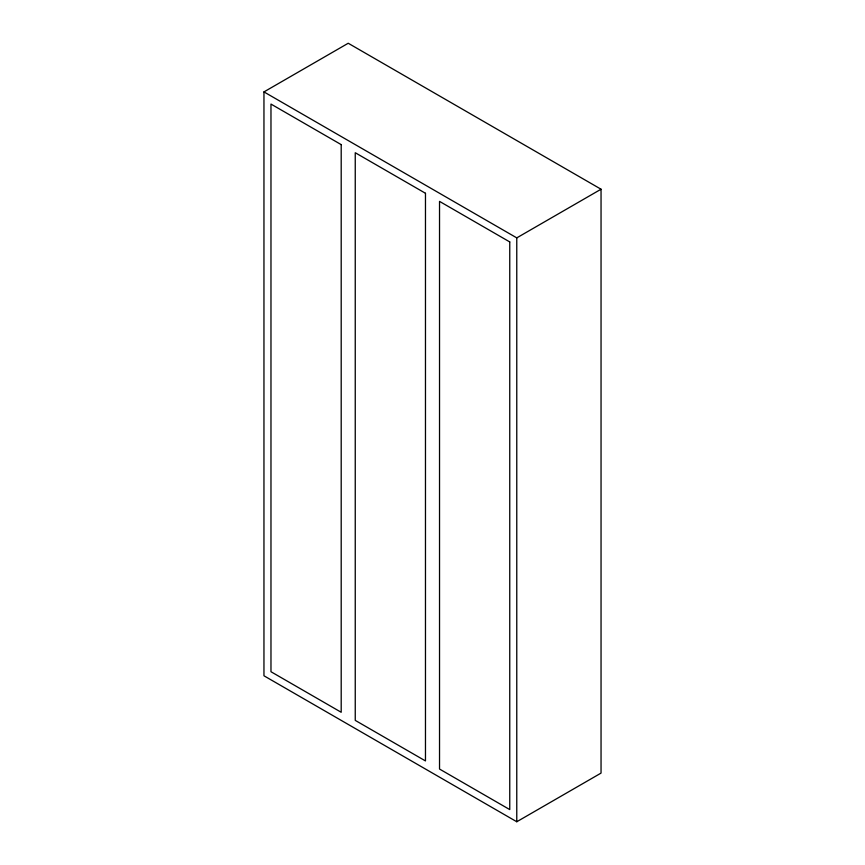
<?xml version="1.0" encoding="UTF-8"?>
<svg xmlns="http://www.w3.org/2000/svg" width="865" height="865" viewBox="0 0 865 865"><rect width="100%" height="100%" fill="white"/><g stroke="black" fill="none" stroke-linecap="round" stroke-linejoin="round"><path stroke-width="1.3" d="M263.955 91.906L348.227 43.25L601.045 189.219L601.045 773.094L516.773 821.75L263.955 675.781L263.955 91.906L516.773 237.875L601.045 189.219M516.773 237.875L516.773 821.75M341.199 144.617L270.972 104.07L270.972 671.727L341.199 712.273L341.199 144.617M425.472 193.273L355.245 152.727L355.245 720.383L425.472 760.93L425.472 193.273M509.755 241.93L439.528 201.383L439.528 769.039L509.755 809.586L509.755 241.93"/></g></svg>
